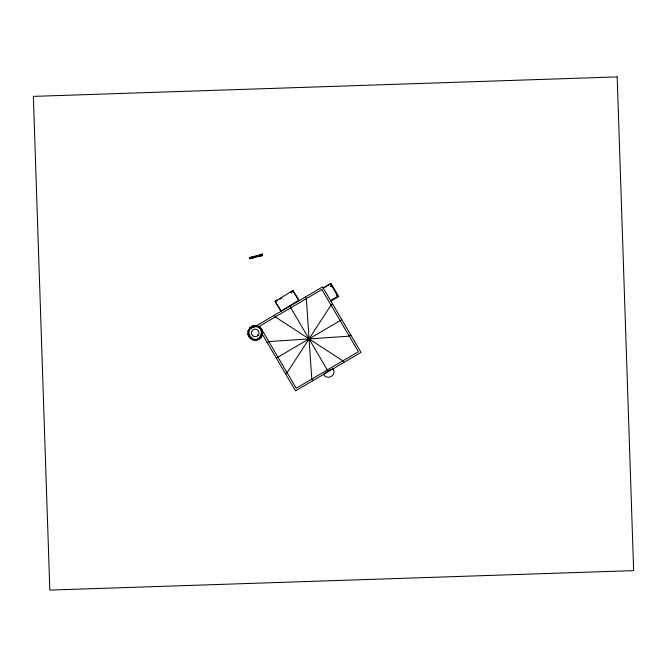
<?xml version="1.0" encoding="UTF-8"?>
<svg xmlns="http://www.w3.org/2000/svg" width="667" height="667" viewBox="0 0 667 667"><rect width="100%" height="100%" fill="white"/><g stroke="black" fill="none" stroke-linecap="round" stroke-linejoin="round"><path stroke-width="1" d="M255.119 326.421L255.153 325.646M255.544 326.446L255.578 325.663M249.725 328.131L250.25 328.706C270.452 317.742 258.921 354.077 248.741 333.475L247.982 333.642M336.852 294.947L336.802 295.431L337.06 295.064M275.846 301.084L276.53 300.525L277.164 300.867M250.625 338.569L251.042 337.911A6.537 6.537 0 0 1 253.026 326.772A6.537 6.537 0 0 1 261.681 334.059A6.537 6.537 0 0 1 251.042 337.911M250.925 338.761L251.342 338.111M249.65 328.197C254.677 321.661 265.708 328.714 261.881 336.018C259.121 342.671 248.249 340.737 247.957 333.542M259.463 327.914L260.03 327.389M259.638 328.114L260.213 327.589M326.021 372.436L323.412 374.47A5.695 5.695 0 0 0 331.199 376.496A5.695 5.695 0 0 0 333.233 368.709L331.14 369.593M326.455 372.094L326.913 371.744M279.815 299.241L281.574 298.216M249.458 329.865L247.757 330.857L248.666 332.408M257.112 325.371L322.57 286.935L361.005 352.401L295.539 390.837L262.156 333.959M323.203 288.011L330.99 283.433L338.686 296.54L330.89 301.109M323.245 288.086L330.515 283.817L337.794 296.223L330.524 300.492M267.2 342.555L268.834 341.596L349.275 336.176L350.917 335.218M332.658 304.127L331.024 305.086L287.085 372.686L285.451 373.645M276.321 358.104L341.787 319.668M328.589 370.669L329.139 370.435M329.673 370.21L330.674 369.785M291.796 292.963L291.954 292.279L291.362 292.655M259.546 254.894L262.339 254.152L262.673 255.419L259.888 256.161L259.588 254.877M251.901 256.912L261.998 254.427M250.617 257.745L261.631 254.836M249.933 258.112L261.147 255.144M261.722 255.178L250.875 258.054M262.239 255.353L252.243 258.187M248.049 333.967L248.808 333.792M261.672 331.949L262.431 331.782L261.689 332.016M261.764 332.358L262.523 332.191M260.397 336.885L261.055 337.302M260.247 337.127L260.905 337.544M257.487 334.801L258.154 335.359M249.942 327.931L250.467 328.506M327.864 371.002L328.322 371.586L328.031 370.902M292.73 290.57L298.699 300.267M275.188 301.384L281.157 311.072M305.386 297.023L306.345 298.666L311.764 379.106L312.723 380.749M343.822 362.489L342.855 360.855L275.254 316.917L274.295 315.283M289.837 306.153L328.272 371.619M262.273 254.169L262.606 255.436M262.056 254.227L262.456 255.478M261.973 254.252L262.289 255.528M261.839 254.285L262.173 255.553M261.697 254.319L261.989 255.603M261.322 254.427L261.656 255.694M260.939 254.527L261.272 255.794M259.863 254.811L260.03 255.444M259.655 254.861L260.055 256.12M252.468 256.953L249.616 257.52L249.95 258.788L252.71 257.871M252.326 257.479L252.493 258.121M250.2 257.37L250.592 258.621M250.15 257.379L250.4 258.671M250 257.42L250.35 258.688M249.85 257.462L250.175 258.729L249.691 257.504M256.12 339.361L256.261 340.12M255.811 339.428L255.978 340.187M290.754 292.429A1.009 1.009 0 0 1 291.854 291.521M275.855 301.984A1.009 1.009 0 0 1 275.813 300.55A1.009 1.009 0 0 1 277.247 300.509M330.582 286.185L331.057 286.293L330.582 286.185M292.88 290.478L275.037 301.476L281.007 311.172L298.858 300.167L292.88 290.478M321.894 289.536L259.705 326.046L296.215 388.236L358.404 351.726L321.894 289.536M617.167 76.897L33.35 96.381L49.817 590.103L633.65 570.618L617.167 76.897M250.534 338.511A7.32 7.32 0 0 0 262.456 334.2A7.32 7.32 0 0 0 252.76 326.03A7.32 7.32 0 0 0 250.534 338.511M252.801 335.826A3.802 3.802 0 0 0 258.988 333.583A3.802 3.802 0 0 0 253.96 329.34A3.802 3.802 0 0 0 252.801 335.826"/></g></svg>
